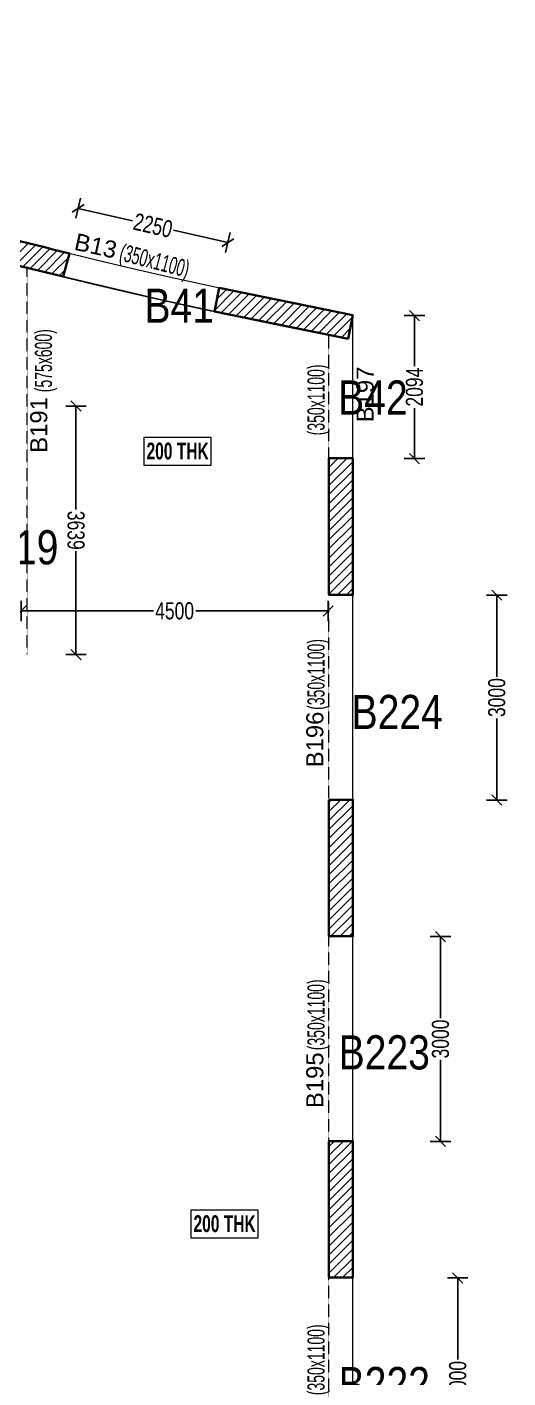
# Model space of a CAD drawing. Header units: millimetres. Extents: x 1 to 72184, y 68 to 60126.
# Drawn here: x 65135 to 72184, y 19661 to 39447 of the extents above; entities that cross this region are included whole.
import ezdxf
from ezdxf.enums import TextEntityAlignment as Align

# ---------------------------------------------------------------- set-up
doc = ezdxf.new("R2010")
doc.units = ezdxf.units.MM
doc.linetypes.add('HIDDEN', pattern=[0.375, 0.25, -0.125])
for name, color, linetype, lineweight in [('A-FLOR-IDEN', 11, 'Continuous', 9), ('S-BEAM', 7, 'Continuous', 18), ('S-BEAM-IDEN', 2, 'Continuous', 9), ('S-COL HATCH', 9, 'Continuous', 0), ('S-COLS', 5, 'Continuous', 35)]:
    doc.layers.add(name, color=color, linetype=linetype, lineweight=lineweight)
doc.layers.add('Abhinav working', color=6, linetype='Continuous')
doc.layers.add('Beam Nos', color=7, linetype='Continuous')
doc.styles.add('Dim.s & Anno.(Misc.)', font='ARIALN.TTF')
doc.styles.add('SC-BBS1', font='SansSerif')
doc.styles.add('SOBHA', font='swisscl.ttf')
doc.styles.add('Swis721 LtCn BT', font='swisscl.ttf', dxfattribs={"width": 0.9, "height": 233.355162})
doc.styles.add('Swis721 LtCn BT_B', font='', dxfattribs={"width": 0.9, "height": 246.918336})
doc.styles.get('Swis721 LtCn BT_B').set_extended_font_data('Swis721 LtCn BT', bold=True)
doc.dimstyles.new('S-100', dxfattribs={"dimscale": 100, "dimtxt": 2.5, "dimasz": 1.5, "dimexe": 1.5, "dimexo": 1.5, "dimgap": 0.1, "dimtad": 0, "dimdec": 0, "dimrnd": 0.0005, "dimzin": 0, "dimdsep": 46, "dimtxsty": 'SOBHA', "dimblk": 'OBLIQUE', "dimcen": 0.09, "dimclrd": 8, "dimclre": 8, "dimclrt": 6, "dimadec": 0, "dimazin": 0, "dimtfac": 1, "dimtdec": 0, "dimtofl": 0, "dimtmove": 0, "dimatfit": 3, "dimfxl": 1.5, "dimfxlon": 1, "dimtolj": 1, "dimtzin": 0, "dimlwd": -1, "dimlwe": -1, "dimarcsym": 0})
pattern_1 = [(45, (-31215772.29, 20872216.62), (-66.29126074, 66.29126074), [])]

# ---------------------------------------------------------------- blocks, each defined once
blk = doc.blocks.new('_OBLIQUE')
at = {"color": 0, "linetype": 'ByBlock'}
blk.add_line((-0.5, -0.5), (0.5, 0.5), dxfattribs=at)
blk = doc.blocks.new('*D550')
at = {"layer": 'Abhinav working', "color": 8, "transparency": 16777216}
for p, q in [((65851, 36645), (65918, 36938)), ((65885, 36791), (66682, 36609)), ((68078, 36289), (67280, 36472)), ((68044, 36143), (68111, 36435))]:
    blk.add_line(p, q, dxfattribs=at)
at = {"layer": 'Defpoints', "color": 0, "transparency": 16777216}
for p in [(68078, 36289), (65732, 36123, 0), (67925, 35620, 0)]:
    blk.add_point(p, dxfattribs=at)
at = {"layer": 'Abhinav working', "color": 8, "transparency": 16777216, "xscale": 150, "yscale": 150, "zscale": 150}
for p, rotation in [((65885, 36791), 167.095178311054), ((68078, 36289), 347.095178311054)]:
    blk.add_blockref('_OBLIQUE', p, dxfattribs=dict(at, rotation=rotation))
at = {"layer": 'Abhinav working', "color": 6, "transparency": 16777216, "insert": (66981, 36540), "char_height": 250, "attachment_point": 5, "rotation": 347.0952, "style": 'SOBHA'}
blk.add_mtext('\\A1;2250', dxfattribs=at)
blk = doc.blocks.new('*D551')
at = {"layer": 'Abhinav working', "color": 8, "transparency": 16777216}
for p, q in [((70664, 35220), (70964, 35220)), ((70814, 35220), (70814, 34480)), ((70814, 33126), (70814, 33865)), ((70664, 33126), (70964, 33126))]:
    blk.add_line(p, q, dxfattribs=at)
at = {"layer": 'Defpoints', "color": 0, "transparency": 16777216}
for p in [(69884, 35220, 0), (69884, 33126, 0), (70814, 33126)]:
    blk.add_point(p, dxfattribs=at)
at = {"layer": 'Abhinav working', "color": 8, "transparency": 16777216, "xscale": 150, "yscale": 150, "zscale": 150}
for p, rotation in [((70814, 35220), 90), ((70814, 33126), 270)]:
    blk.add_blockref('_OBLIQUE', p, dxfattribs=dict(at, rotation=rotation))
at = {"layer": 'Abhinav working', "color": 6, "transparency": 16777216, "insert": (70814, 34173), "char_height": 250, "attachment_point": 5, "rotation": 90, "style": 'SOBHA'}
blk.add_mtext('\\A1;2094', dxfattribs=at)
blk = doc.blocks.new('*D552')
at = {"layer": 'Abhinav working', "color": 8, "transparency": 16777216}
for p, q in [((65048, 30745), (65048, 31045)), ((65048, 30895), (66990, 30895)), ((69548, 30895), (67607, 30895)), ((69548, 30745), (69548, 31045))]:
    blk.add_line(p, q, dxfattribs=at)
at = {"layer": 'Defpoints', "color": 0, "transparency": 16777216}
for p in [(69548, 30895), (65048, 29656, 0), (69548, 29656, 0)]:
    blk.add_point(p, dxfattribs=at)
at = {"layer": 'Abhinav working', "color": 8, "transparency": 16777216, "xscale": 150, "yscale": 150, "zscale": 150, "rotation": 180}
blk.add_blockref('_OBLIQUE', (65048, 30895), dxfattribs=at)
at = {"layer": 'Abhinav working', "color": 8, "transparency": 16777216, "xscale": 150, "yscale": 150, "zscale": 150}
blk.add_blockref('_OBLIQUE', (69548, 30895), dxfattribs=at)
at = {"layer": 'Abhinav working', "color": 6, "transparency": 16777216, "insert": (67298, 30895), "char_height": 250, "attachment_point": 5, "style": 'SOBHA'}
blk.add_mtext('\\A1;4500', dxfattribs=at)
blk = doc.blocks.new('*D443')
at = {"layer": 'Abhinav working', "color": 8, "transparency": 16777216}
for p, q in [((71297, 21126), (71597, 21126)), ((71447, 21126), (71447, 19932)), ((71447, 18126), (71447, 19319)), ((71297, 18126), (71597, 18126))]:
    blk.add_line(p, q, dxfattribs=at)
at = {"layer": 'Defpoints', "color": 0, "transparency": 16777216}
for p in [(69884, 21126, 0), (71447, 21126), (69884, 18126, 0)]:
    blk.add_point(p, dxfattribs=at)
at = {"layer": 'Abhinav working', "color": 8, "transparency": 16777216, "xscale": 150, "yscale": 150, "zscale": 150}
for p, rotation in [((71447, 21126), 90), ((71447, 18126), 270)]:
    blk.add_blockref('_OBLIQUE', p, dxfattribs=dict(at, rotation=rotation))
at = {"layer": 'Abhinav working', "color": 6, "transparency": 16777216, "insert": (71447, 19626), "char_height": 250, "attachment_point": 5, "rotation": 90, "style": 'SOBHA'}
blk.add_mtext('\\A1;3000', dxfattribs=at)
blk = doc.blocks.new('*D444')
at = {"layer": 'Abhinav working', "color": 8, "transparency": 16777216}
for p, q in [((71045, 26126), (71345, 26126)), ((71195, 26126), (71195, 24932)), ((71195, 23126), (71195, 24319)), ((71045, 23126), (71345, 23126))]:
    blk.add_line(p, q, dxfattribs=at)
at = {"layer": 'Defpoints', "color": 0, "transparency": 16777216}
for p in [(69884, 26126, 0), (71195, 26126), (69884, 23126, 0)]:
    blk.add_point(p, dxfattribs=at)
at = {"layer": 'Abhinav working', "color": 8, "transparency": 16777216, "xscale": 150, "yscale": 150, "zscale": 150}
for p, rotation in [((71195, 26126), 90), ((71195, 23126), 270)]:
    blk.add_blockref('_OBLIQUE', p, dxfattribs=dict(at, rotation=rotation))
at = {"layer": 'Abhinav working', "color": 6, "transparency": 16777216, "insert": (71195, 24626), "char_height": 250, "attachment_point": 5, "rotation": 90, "style": 'SOBHA'}
blk.add_mtext('\\A1;3000', dxfattribs=at)
blk = doc.blocks.new('*D445')
at = {"layer": 'Abhinav working', "color": 8, "transparency": 16777216}
for p, q in [((71870, 31126), (72170, 31126)), ((72020, 31126), (72020, 29932)), ((72020, 28126), (72020, 29319)), ((71870, 28126), (72170, 28126))]:
    blk.add_line(p, q, dxfattribs=at)
at = {"layer": 'Defpoints', "color": 0, "transparency": 16777216}
for p in [(69884, 31126, 0), (72020, 31126), (69884, 28126, 0)]:
    blk.add_point(p, dxfattribs=at)
at = {"layer": 'Abhinav working', "color": 8, "transparency": 16777216, "xscale": 150, "yscale": 150, "zscale": 150}
for p, rotation in [((72020, 31126), 90), ((72020, 28126), 270)]:
    blk.add_blockref('_OBLIQUE', p, dxfattribs=dict(at, rotation=rotation))
at = {"layer": 'Abhinav working', "color": 6, "transparency": 16777216, "insert": (72020, 29626), "char_height": 250, "attachment_point": 5, "rotation": 90, "style": 'SOBHA'}
blk.add_mtext('\\A1;3000', dxfattribs=at)
blk = doc.blocks.new('*D473')
at = {"layer": 'Abhinav working', "color": 8, "transparency": 16777216}
for p, q in [((65702, 33896), (66002, 33896)), ((65852, 33896), (65852, 32383)), ((65852, 30256), (65852, 31769)), ((65702, 30256), (66002, 30256))]:
    blk.add_line(p, q, dxfattribs=at)
at = {"layer": 'Defpoints', "color": 0, "transparency": 16777216}
for p in [(65034, 33896), (65852, 33896), (65034, 30256)]:
    blk.add_point(p, dxfattribs=at)
at = {"layer": 'Abhinav working', "color": 8, "transparency": 16777216, "xscale": 150, "yscale": 150, "zscale": 150}
for p, rotation in [((65852, 33896), 90.00122348492923), ((65852, 30256), 270.0012234849292)]:
    blk.add_blockref('_OBLIQUE', p, dxfattribs=dict(at, rotation=rotation))
at = {"layer": 'Abhinav working', "color": 6, "transparency": 16777216, "insert": (65852, 32076), "char_height": 250, "attachment_point": 5, "rotation": 270.0012, "style": 'SOBHA'}
blk.add_mtext('\\A1;3639', dxfattribs=at)

msp = doc.modelspace()

# ---------------------------------------------------------------- hatches: boundary and pattern name
at = {"layer": 'S-COL HATCH', "transparency": 33554687}
h = msp.add_hatch(dxfattribs=at)
h.set_pattern_fill('ANSI31', color=256, scale=750)
h.set_pattern_definition(pattern_1)
h.paths.add_polyline_path([(65662.9, 35790.8), (65758.3, 36130.4, -0.0060158), (63820.8, 36628.4), (63725.2, 36288.3, 0.0060315)])
h = msp.add_hatch(dxfattribs=at)
h.set_pattern_fill('ANSI31', color=256, scale=750)
h.set_pattern_definition(pattern_1)
h.paths.add_polyline_path([(67950.8, 35625.4), (67880.7, 35282.5), (69840.2, 34882.1), (69910.3, 35225)])
h = msp.add_hatch(dxfattribs=at)
h.set_pattern_fill('ANSI31', color=256, scale=750)
h.set_pattern_definition(pattern_1)
h.paths.add_polyline_path([(69560.3, 31130.8), (69910.3, 31130.8), (69910.3, 33130.8), (69560.3, 33130.8)])
h = msp.add_hatch(dxfattribs=at)
h.set_pattern_fill('ANSI31', color=256, scale=750)
h.set_pattern_definition(pattern_1)
h.paths.add_polyline_path([(69560.3, 26130.8), (69910.3, 26130.8), (69910.3, 28130.8), (69560.3, 28130.8)])
h = msp.add_hatch(dxfattribs=at)
h.set_pattern_fill('ANSI31', color=256, scale=750)
h.set_pattern_definition(pattern_1)
h.paths.add_polyline_path([(69560.3, 21130.8), (69910.3, 21130.8), (69910.3, 23130.8), (69560.3, 23130.8)])

# ---------------------------------------------------------------- linework, layer by layer
at = {"layer": 'A-FLOR-IDEN', "color": 8, "flags": 128}
msp.add_lwpolyline([(67830.8, 33437.9), (67830.8, 33026), (66853.3, 33026), (66853.3, 33437.9)], close=True, dxfattribs=at)
msp.add_lwpolyline([(67830.8, 33437.9), (67830.8, 33026), (66853.3, 33026), (66853.3, 33437.9)], close=True, dxfattribs=at)
at = {"layer": 'A-FLOR-IDEN', "color": 8, "elevation": 0, "flags": 128}
msp.add_lwpolyline([(68519.4, 22122.9), (68519.4, 21711.1), (67541.9, 21711.1), (67541.9, 22122.9)], close=True, dxfattribs=at)
at = {"layer": 'S-BEAM', "linetype": 'HIDDEN'}
msp.add_line((65135, 30261.5), (65135, 35940.3), dxfattribs=at)
at = {"layer": 'S-BEAM', "ltscale": 250000, "elevation": 0}
for points in [[(69910.3, 35224.9, -0.1044195), (37793.2, 48689.9, 0.059137), (29670.1, 54012.7, 0.059137)], [(69844.6, 34881.1, -0.1044683), (37580.7, 48411.4, 0.0581656), (29670.1, 53621.3, 0.0581656)]]:
    msp.add_lwpolyline(points, format="xyb", dxfattribs=at)
at = {"layer": 'S-BEAM', "linetype": 'HIDDEN', "elevation": 0}
msp.add_lwpolyline([(69574.2, 34933.3, -0.0136644), (65060, 35940.3, -0.0136644)], format="xyb", dxfattribs=at)
at = {"layer": 'S-BEAM', "elevation": 0}
msp.add_lwpolyline([(69910.3, 6440.7), (69910.3, 35224.9)], dxfattribs=at)
at = {"layer": 'S-BEAM', "color": 1, "ltscale": 250000, "elevation": 0}
msp.add_lwpolyline([(69877.4, 35053, -0.0000066), (69875.2, 35053.4, -0.0000066)], format="xyb", dxfattribs=at)
at = {"layer": 'S-BEAM', "linetype": 'HIDDEN', "elevation": 0}
for points in [[(69560.3, 31130.8), (69560.3, 34936)], [(69560.3, 6440.7), (69560.3, 31011.5)]]:
    msp.add_lwpolyline(points, dxfattribs=at)
at = {"layer": 'S-COLS'}
for p, q in [((67880.7, 35282.5, 0), (67950.8, 35625.4, 0)), ((67950.8, 35625.4, 0), (69910.3, 35225, 0)), ((69840.2, 34882.1, 0), (67880.7, 35282.5, 0)), ((69910.3, 35225, 0), (69840.2, 34882.1, 0))]:
    msp.add_line(p, q, dxfattribs=at)
at = {"layer": 'S-COLS', "elevation": 0}
msp.add_lwpolyline([(65758.3, 36130.4, -0.0060158), (63820.8, 36628.4), (63725.2, 36288.3, 0.0060315), (65662.9, 35790.8), (65758.3, 36130.4)], format="xyb", dxfattribs=at)
for points in [[(69560.3, 33130.8), (69910.3, 33130.8), (69910.3, 31130.8), (69560.3, 31130.8)], [(69560.3, 28130.8), (69910.3, 28130.8), (69910.3, 26130.8), (69560.3, 26130.8)], [(69560.3, 23130.8), (69910.3, 23130.8), (69910.3, 21130.8), (69560.3, 21130.8)]]:
    msp.add_lwpolyline(points, close=True, dxfattribs=at)

# ---------------------------------------------------------------- texts
at = {"layer": 'A-FLOR-IDEN', "color": 1, "char_height": 246.92, "width": 1155, "attachment_point": 2, "line_spacing_factor": 0.964267, "style": 'Swis721 LtCn BT_B'}
for insert in [(67342.1, 33359.8), (67342.1, 33359.8), (68030.7, 22044.8)]:
    msp.add_mtext('200 THK', dxfattribs=dict(at, insert=insert))
at = {"layer": 'Abhinav working', "char_height": 500, "attachment_point": 1, "style": 'Dim.s & Anno.(Misc.)'}
for s, insert in [('B41', (66856.8, 35615.2)), ('B42', (69693.9, 34270.6)), ('B19', (64576.4, 32077.1)), ('B224', (69891.3, 29665)), ('B223', (69701.7, 24680.3, 0)), ('B222', (69701.7, 19822.1, 0))]:
    msp.add_mtext_dynamic_manual_height_columns(s, width=21149.247, gutter_width=5423.5, heights=[0], dxfattribs=dict(at, insert=insert))
at = {"layer": 'Beam Nos', "color": 3, "style": 'SC-BBS1'}
for s, rotation, p in [('B13', 347.63505, (66099.7, 36047.1, 0)), ('B191', 90, (65507.1, 33618.9, 0))]:
    msp.add_text(s, height=250, rotation=rotation, dxfattribs=at).set_placement(p, align=Align.BOTTOM_CENTER)
at = {"layer": 'Beam Nos', "style": 'SC-BBS1'}
for s, p in [('B197', (70289.9, 34065.7, 0)), ('B196', (69552.3, 29012.6, 0)), ('B195', (69552.3, 24021.8, 0))]:
    msp.add_text(s, height=250, rotation=90, dxfattribs=at).set_placement(p, align=Align.BOTTOM_CENTER)
at = {"layer": 'S-BEAM-IDEN', "color": 3, "style": 'Swis721 LtCn BT', "width": 0.8}
for s, rotation, p in [('(350x1100)', 345.46876, (66472.8, 36034.7)), ('(575x600)', 90, (65500.7, 34098.1))]:
    msp.add_text(s, height=250, rotation=rotation, dxfattribs=at).set_placement(p)
at = {"layer": 'S-BEAM-IDEN', "style": 'Swis721 LtCn BT', "width": 0.8}
for p in [(69495.1, 33467.1), (69495.1, 29446.3), (69495.1, 24461.9), (69495.1, 19409.1)]:
    msp.add_text('(350x1100)', height=250, rotation=90, dxfattribs=at).set_placement(p)

# ---------------------------------------------------------------- dimensions: what is measured, and where the dimension line sits
at = {"layer": 'Abhinav working'}
for p1, p2, distance, picture, middle in [((65731.5, 36122.6, 0), (67924.7, 35620.1, 0), 686, '*D550', (66981.3, 36540.1)), ((69884.2, 35219.6, 0), (69884.2, 33125.6, 0), 929.7, '*D551', (70813.9, 34172.6)), ((69884.2, 23125.6, 0), (69884.2, 26125.6, 0), -1310.7, '*D444', (71194.9, 24625.6)), ((69884.2, 18125.6, 0), (69884.2, 21125.6, 0), -1562.7, '*D443', (71446.9, 19625.6))]:
    dim = msp.add_aligned_dim(p1=p1, p2=p2, distance=distance, dimstyle='S-100', dxfattribs=at)
    dim.commit()
    dim.dimension.update_dxf_attribs({"geometry": picture, "text_midpoint": middle})
at = {"layer": 'Abhinav working', "color": 3}
dim = msp.add_aligned_dim(p1=(65033.9, 30256.3), p2=(65033.8, 33895.6), distance=-818.5, dimstyle='S-100', dxfattribs=at)
dim.commit()
dim.dimension.update_dxf_attribs({"geometry": '*D473', "text_midpoint": (65852.3, 32076)})
at = {"layer": 'Abhinav working'}
dim = msp.add_linear_dim(base=(72019.6, 31125.6), p1=(69884.2, 28125.6, 0), p2=(69884.2, 31125.6, 0), angle=90, dimstyle='S-100', dxfattribs=at)
dim.commit()
dim.dimension.update_dxf_attribs({"geometry": '*D445', "text_midpoint": (72019.6, 29625.6)})
dim = msp.add_linear_dim(base=(69548.2, 30895.3), p1=(65048.2, 29656.3, 0), p2=(69548.2, 29656.3, 0), dimstyle='S-100', dxfattribs=at)
dim.commit()
dim.dimension.update_dxf_attribs({"geometry": '*D552', "text_midpoint": (67298.2, 30895.3)})

doc.saveas('drawing.dxf')
